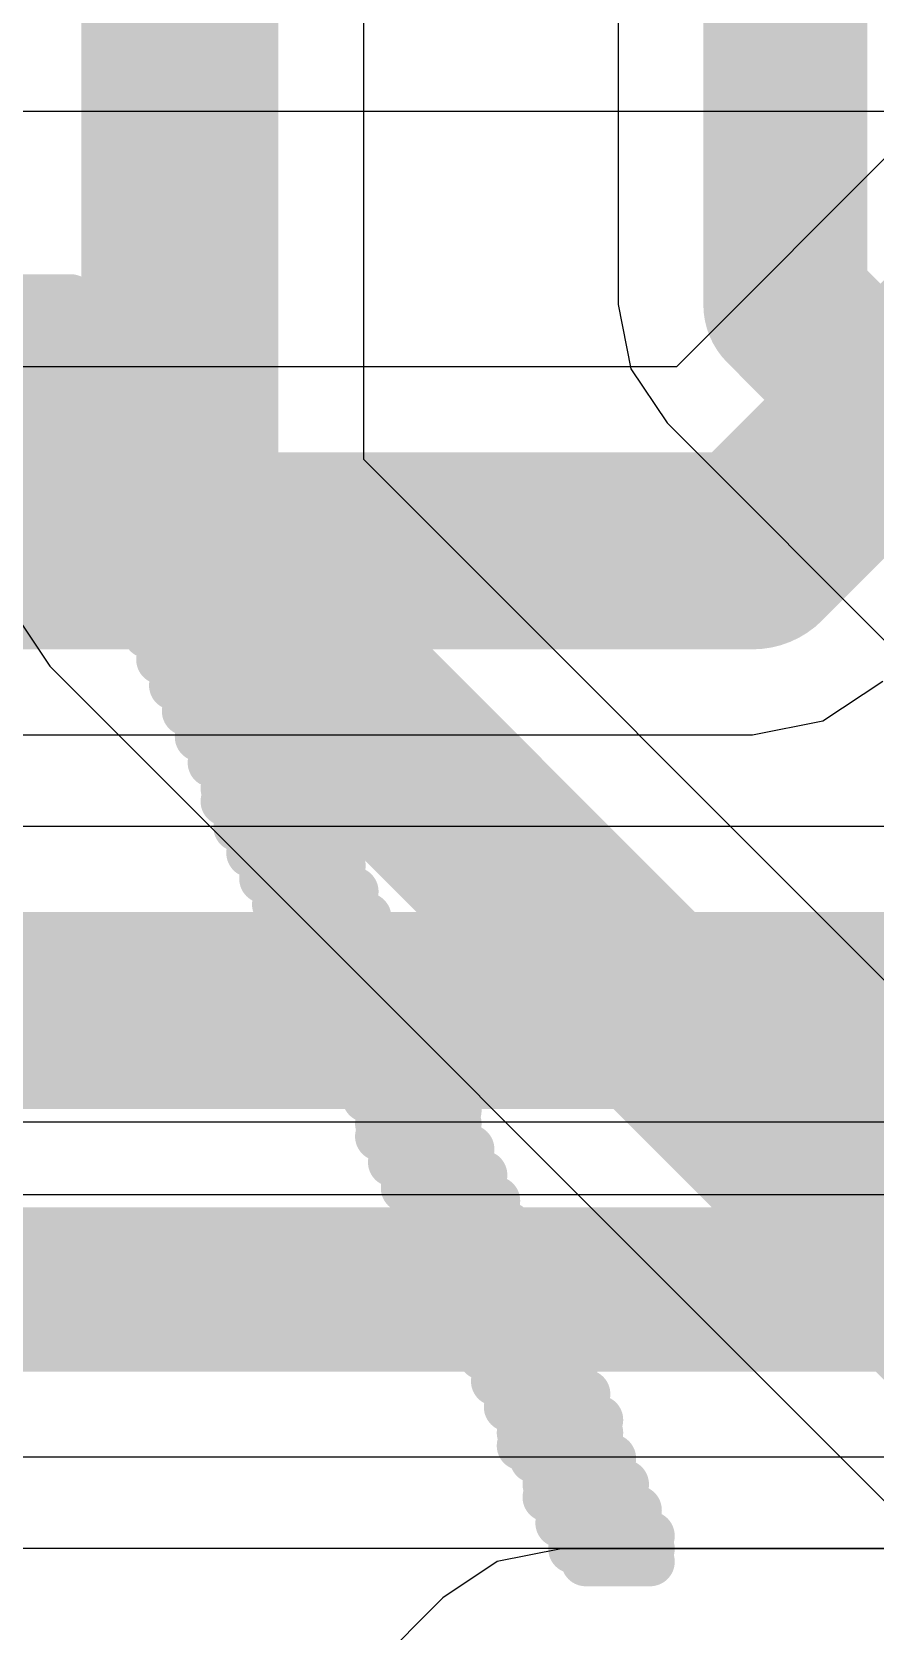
# Model space of a CAD drawing. Header units: inches. Extents: x -4.4 to 45.3, y -0.3 to 53.7.
# Drawn here: x 28.17 to 29.476, y 4.296 to 6.772 of the extents above; entities that cross this region are included whole.
import ezdxf

# ---------------------------------------------------------------- set-up
doc = ezdxf.new("R2010")
doc.units = ezdxf.units.IN
for name, color, linetype in [('Bottom Layer', 5, 'Continuous'), ('Bottom Overlay', 54, 'Continuous'), ('Signal_1', 16, 'Continuous'), ('Signal_2', 76, 'Continuous'), ('Top Layer', 1, 'Continuous')]:
    doc.layers.add(name, color=color, linetype=linetype)

msp = doc.modelspace()

# ---------------------------------------------------------------- linework, layer by layer
at = {"layer": 'Bottom Layer'}
for p, q in [((30.6372, 7.7229), (29.1682, 6.2539)), ((29.1682, 6.2539), (17.653, 6.2539)), ((29.3952, 5.7058), (29.4877, 5.7676)), ((29.2862, 5.6841), (29.3952, 5.7058)), ((17.771, 5.6841), (29.2862, 5.6841)), ((29.2862, 5.6841), (29.2862, 5.6841)), ((31.9114, 5.5427), (22.5552, 5.5427)), ((22.6732, 4.9729), (32.0294, 4.9729)), ((28.9899, 4.4246), (28.8908, 4.4049)), ((36.8751, 4.4246), (28.9899, 4.4246)), ((28.8908, 4.4049), (28.8068, 4.3487)), ((28.8068, 4.3487), (28.0346, 3.5766))]:
    msp.add_line(p, q, dxfattribs=at)
for points in [[(29.2862, 5.969, 0.3048, 0.3048, 0), (31.0642, 7.747, 0.3048, 0.3048, 0)], [(17.653, 5.969, 0.3048, 0.3048, 0), (29.2862, 5.969, 0.3048, 0.3048, 0)], [(22.5552, 5.2578, 0.3048, 0.3048, 0), (32.0294, 5.2578, 0.3048, 0.3048, 0)]]:
    msp.add_lwpolyline(points, format="xyseb", dxfattribs=at)
msp.add_lwpolyline([(29.21, 5.969, 0.1524, 0.1524, 1), (29.3624, 5.969, 0.1524, 0.1524, 1)], format="xyseb", close=True, dxfattribs=at)
msp.add_lwpolyline([(29.21, 5.969, 0.1524, 0.1524, 1), (29.3624, 5.969, 0.1524, 0.1524, 1)], format="xyseb", close=True, dxfattribs=at)
at = {"layer": 'Bottom Overlay'}
for points in [[(28.1306, 6.359, 0.0762, 0.0762, 0), (28.2303, 6.359, 0.0762, 0.0762, 0)], [(28.1107, 6.3391, 0.0762, 0.0762, 0), (28.2503, 6.3391, 0.0762, 0.0762, 0)], [(28.1107, 6.3191, 0.0762, 0.0762, 0), (28.2503, 6.3191, 0.0762, 0.0762, 0)], [(28.0907, 6.2992, 0.0762, 0.0762, 0), (28.2702, 6.2992, 0.0762, 0.0762, 0)], [(28.0907, 6.2793, 0.0762, 0.0762, 0), (28.2702, 6.2793, 0.0762, 0.0762, 0)], [(28.0907, 6.2593, 0.0762, 0.0762, 0), (28.2901, 6.2593, 0.0762, 0.0762, 0)], [(28.0708, 6.2394, 0.0762, 0.0762, 0), (28.2901, 6.2394, 0.0762, 0.0762, 0)], [(28.0708, 6.2194, 0.0762, 0.0762, 0), (28.3101, 6.2194, 0.0762, 0.0762, 0)], [(28.0509, 6.1995, 0.0762, 0.0762, 0), (28.1705, 6.1995, 0.0762, 0.0762, 0)], [(28.0509, 6.1796, 0.0762, 0.0762, 0), (28.1705, 6.1796, 0.0762, 0.0762, 0)], [(28.1904, 6.1995, 0.0762, 0.0762, 0), (28.3101, 6.1995, 0.0762, 0.0762, 0)], [(28.2104, 6.1796, 0.0762, 0.0762, 0), (28.33, 6.1796, 0.0762, 0.0762, 0)], [(28.0309, 6.1596, 0.0762, 0.0762, 0), (28.1506, 6.1596, 0.0762, 0.0762, 0)], [(28.2104, 6.1596, 0.0762, 0.0762, 0), (28.33, 6.1596, 0.0762, 0.0762, 0)], [(28.0309, 6.1397, 0.0762, 0.0762, 0), (28.1506, 6.1397, 0.0762, 0.0762, 0)], [(28.2104, 6.1397, 0.0762, 0.0762, 0), (28.33, 6.1397, 0.0762, 0.0762, 0)], [(28.2303, 6.1197, 0.0762, 0.0762, 0), (28.35, 6.1197, 0.0762, 0.0762, 0)], [(28.2303, 6.0998, 0.0762, 0.0762, 0), (28.35, 6.0998, 0.0762, 0.0762, 0)], [(28.2503, 6.0799, 0.0762, 0.0762, 0), (28.3699, 6.0799, 0.0762, 0.0762, 0)], [(28.2503, 6.0599, 0.0762, 0.0762, 0), (28.3699, 6.0599, 0.0762, 0.0762, 0)], [(28.2702, 6.04, 0.0762, 0.0762, 0), (28.3898, 6.04, 0.0762, 0.0762, 0)], [(28.2702, 6.02, 0.0762, 0.0762, 0), (28.3898, 6.02, 0.0762, 0.0762, 0)], [(28.2901, 6.0001, 0.0762, 0.0762, 0), (28.4098, 6.0001, 0.0762, 0.0762, 0)], [(28.2901, 5.9802, 0.0762, 0.0762, 0), (28.4098, 5.9802, 0.0762, 0.0762, 0)], [(28.3101, 5.9602, 0.0762, 0.0762, 0), (28.4297, 5.9602, 0.0762, 0.0762, 0)], [(28.3101, 5.9403, 0.0762, 0.0762, 0), (28.4297, 5.9403, 0.0762, 0.0762, 0)], [(28.33, 5.9203, 0.0762, 0.0762, 0), (28.4497, 5.9203, 0.0762, 0.0762, 0)], [(28.33, 5.9004, 0.0762, 0.0762, 0), (28.4497, 5.9004, 0.0762, 0.0762, 0)], [(28.33, 5.8805, 0.0762, 0.0762, 0), (28.4497, 5.8805, 0.0762, 0.0762, 0)], [(28.35, 5.8605, 0.0762, 0.0762, 0), (28.4696, 5.8605, 0.0762, 0.0762, 0)], [(28.35, 5.8406, 0.0762, 0.0762, 0), (28.4696, 5.8406, 0.0762, 0.0762, 0)], [(28.3699, 5.8206, 0.0762, 0.0762, 0), (28.4895, 5.8206, 0.0762, 0.0762, 0)], [(28.3699, 5.8007, 0.0762, 0.0762, 0), (28.4895, 5.8007, 0.0762, 0.0762, 0)], [(28.3898, 5.7808, 0.0762, 0.0762, 0), (28.5095, 5.7808, 0.0762, 0.0762, 0)], [(28.3898, 5.7608, 0.0762, 0.0762, 0), (28.5095, 5.7608, 0.0762, 0.0762, 0)], [(28.4098, 5.7409, 0.0762, 0.0762, 0), (28.5294, 5.7409, 0.0762, 0.0762, 0)], [(28.4098, 5.7209, 0.0762, 0.0762, 0), (28.5294, 5.7209, 0.0762, 0.0762, 0)], [(28.4297, 5.701, 0.0762, 0.0762, 0), (28.5494, 5.701, 0.0762, 0.0762, 0)], [(28.4297, 5.6811, 0.0762, 0.0762, 0), (28.5494, 5.6811, 0.0762, 0.0762, 0)], [(28.4497, 5.6611, 0.0762, 0.0762, 0), (28.5693, 5.6611, 0.0762, 0.0762, 0)], [(28.4497, 5.6412, 0.0762, 0.0762, 0), (28.5693, 5.6412, 0.0762, 0.0762, 0)], [(28.4696, 5.6212, 0.0762, 0.0762, 0), (28.5693, 5.6212, 0.0762, 0.0762, 0)], [(28.4696, 5.6013, 0.0762, 0.0762, 0), (28.5892, 5.6013, 0.0762, 0.0762, 0)], [(28.4696, 5.5814, 0.0762, 0.0762, 0), (28.5892, 5.5814, 0.0762, 0.0762, 0)], [(28.4895, 5.5614, 0.0762, 0.0762, 0), (28.6092, 5.5614, 0.0762, 0.0762, 0)], [(28.4895, 5.5415, 0.0762, 0.0762, 0), (28.6092, 5.5415, 0.0762, 0.0762, 0)], [(28.5095, 5.5215, 0.0762, 0.0762, 0), (28.6291, 5.5215, 0.0762, 0.0762, 0)], [(28.5095, 5.5016, 0.0762, 0.0762, 0), (28.6291, 5.5016, 0.0762, 0.0762, 0)], [(28.5294, 5.4817, 0.0762, 0.0762, 0), (28.6491, 5.4817, 0.0762, 0.0762, 0)], [(28.5294, 5.4617, 0.0762, 0.0762, 0), (28.6491, 5.4617, 0.0762, 0.0762, 0)], [(28.5494, 5.4418, 0.0762, 0.0762, 0), (28.669, 5.4418, 0.0762, 0.0762, 0)], [(28.5494, 5.4218, 0.0762, 0.0762, 0), (28.669, 5.4218, 0.0762, 0.0762, 0)], [(28.5693, 5.4019, 0.0762, 0.0762, 0), (28.6889, 5.4019, 0.0762, 0.0762, 0)], [(28.5693, 5.382, 0.0762, 0.0762, 0), (28.6889, 5.382, 0.0762, 0.0762, 0)], [(28.5892, 5.362, 0.0762, 0.0762, 0), (28.7089, 5.362, 0.0762, 0.0762, 0)], [(28.5892, 5.3421, 0.0762, 0.0762, 0), (28.7089, 5.3421, 0.0762, 0.0762, 0)], [(28.5892, 5.3221, 0.0762, 0.0762, 0), (28.7089, 5.3221, 0.0762, 0.0762, 0)], [(28.6092, 5.3022, 0.0762, 0.0762, 0), (28.7288, 5.3022, 0.0762, 0.0762, 0)], [(28.6092, 5.2823, 0.0762, 0.0762, 0), (28.7288, 5.2823, 0.0762, 0.0762, 0)], [(28.6291, 5.2623, 0.0762, 0.0762, 0), (28.7488, 5.2623, 0.0762, 0.0762, 0)], [(28.6291, 5.2424, 0.0762, 0.0762, 0), (28.7488, 5.2424, 0.0762, 0.0762, 0)], [(28.6491, 5.2224, 0.0762, 0.0762, 0), (28.7687, 5.2224, 0.0762, 0.0762, 0)], [(28.6491, 5.2025, 0.0762, 0.0762, 0), (28.7687, 5.2025, 0.0762, 0.0762, 0)], [(28.669, 5.1826, 0.0762, 0.0762, 0), (28.7886, 5.1826, 0.0762, 0.0762, 0)], [(28.669, 5.1626, 0.0762, 0.0762, 0), (28.7886, 5.1626, 0.0762, 0.0762, 0)], [(28.6889, 5.1427, 0.0762, 0.0762, 0), (28.8086, 5.1427, 0.0762, 0.0762, 0)], [(28.6889, 5.1227, 0.0762, 0.0762, 0), (28.8086, 5.1227, 0.0762, 0.0762, 0)], [(28.7089, 5.1028, 0.0762, 0.0762, 0), (28.8285, 5.1028, 0.0762, 0.0762, 0)], [(28.7089, 5.0828, 0.0762, 0.0762, 0), (28.8285, 5.0828, 0.0762, 0.0762, 0)], [(28.7089, 5.0629, 0.0762, 0.0762, 0), (28.8285, 5.0629, 0.0762, 0.0762, 0)], [(28.7288, 5.043, 0.0762, 0.0762, 0), (28.8485, 5.043, 0.0762, 0.0762, 0)], [(28.7288, 5.023, 0.0762, 0.0762, 0), (28.8485, 5.023, 0.0762, 0.0762, 0)], [(28.7488, 5.0031, 0.0762, 0.0762, 0), (28.8684, 5.0031, 0.0762, 0.0762, 0)], [(28.7488, 4.9831, 0.0762, 0.0762, 0), (28.8684, 4.9831, 0.0762, 0.0762, 0)], [(28.7687, 4.9632, 0.0762, 0.0762, 0), (28.8883, 4.9632, 0.0762, 0.0762, 0)], [(28.7687, 4.9433, 0.0762, 0.0762, 0), (28.8883, 4.9433, 0.0762, 0.0762, 0)], [(28.7886, 4.9233, 0.0762, 0.0762, 0), (28.9083, 4.9233, 0.0762, 0.0762, 0)], [(28.7886, 4.9034, 0.0762, 0.0762, 0), (28.9083, 4.9034, 0.0762, 0.0762, 0)], [(28.8086, 4.8834, 0.0762, 0.0762, 0), (28.9282, 4.8834, 0.0762, 0.0762, 0)], [(28.8086, 4.8635, 0.0762, 0.0762, 0), (28.9282, 4.8635, 0.0762, 0.0762, 0)], [(28.8285, 4.8436, 0.0762, 0.0762, 0), (28.9482, 4.8436, 0.0762, 0.0762, 0)], [(28.8285, 4.8236, 0.0762, 0.0762, 0), (28.9482, 4.8236, 0.0762, 0.0762, 0)], [(28.8285, 4.8037, 0.0762, 0.0762, 0), (28.9482, 4.8037, 0.0762, 0.0762, 0)], [(28.8485, 4.7837, 0.0762, 0.0762, 0), (28.9681, 4.7837, 0.0762, 0.0762, 0)], [(28.8485, 4.7638, 0.0762, 0.0762, 0), (28.9681, 4.7638, 0.0762, 0.0762, 0)], [(28.8684, 4.7439, 0.0762, 0.0762, 0), (28.988, 4.7439, 0.0762, 0.0762, 0)], [(28.8684, 4.7239, 0.0762, 0.0762, 0), (28.988, 4.7239, 0.0762, 0.0762, 0)], [(28.8883, 4.704, 0.0762, 0.0762, 0), (29.008, 4.704, 0.0762, 0.0762, 0)], [(28.8883, 4.684, 0.0762, 0.0762, 0), (29.008, 4.684, 0.0762, 0.0762, 0)], [(28.9083, 4.6641, 0.0762, 0.0762, 0), (29.0279, 4.6641, 0.0762, 0.0762, 0)], [(28.9083, 4.6442, 0.0762, 0.0762, 0), (29.0279, 4.6442, 0.0762, 0.0762, 0)], [(28.9282, 4.6242, 0.0762, 0.0762, 0), (29.0479, 4.6242, 0.0762, 0.0762, 0)], [(28.9282, 4.6043, 0.0762, 0.0762, 0), (29.0479, 4.6043, 0.0762, 0.0762, 0)], [(28.9282, 4.5843, 0.0762, 0.0762, 0), (29.0479, 4.5843, 0.0762, 0.0762, 0)], [(28.9482, 4.5644, 0.0762, 0.0762, 0), (29.0678, 4.5644, 0.0762, 0.0762, 0)], [(28.9681, 4.5445, 0.0762, 0.0762, 0), (29.0678, 4.5445, 0.0762, 0.0762, 0)], [(28.9681, 4.5245, 0.0762, 0.0762, 0), (29.0877, 4.5245, 0.0762, 0.0762, 0)], [(28.9681, 4.5046, 0.0762, 0.0762, 0), (29.0877, 4.5046, 0.0762, 0.0762, 0)], [(28.988, 4.4846, 0.0762, 0.0762, 0), (29.1077, 4.4846, 0.0762, 0.0762, 0)], [(28.988, 4.4647, 0.0762, 0.0762, 0), (29.1077, 4.4647, 0.0762, 0.0762, 0)], [(29.008, 4.4448, 0.0762, 0.0762, 0), (29.1276, 4.4448, 0.0762, 0.0762, 0)], [(29.008, 4.4248, 0.0762, 0.0762, 0), (29.1276, 4.4248, 0.0762, 0.0762, 0)], [(29.0279, 4.4049, 0.0762, 0.0762, 0), (29.1276, 4.4049, 0.0762, 0.0762, 0)]]:
    msp.add_lwpolyline(points, format="xyseb", dxfattribs=at)
for points in [[(28.2113, 6.359, 0.0381, 0.0381, 1), (28.2494, 6.359, 0.0381, 0.0381, 1)], [(28.2312, 6.3391, 0.0381, 0.0381, 1), (28.2693, 6.3391, 0.0381, 0.0381, 1)], [(28.2312, 6.3191, 0.0381, 0.0381, 1), (28.2693, 6.3191, 0.0381, 0.0381, 1)], [(28.2511, 6.2992, 0.0381, 0.0381, 1), (28.2892, 6.2992, 0.0381, 0.0381, 1)], [(28.2511, 6.2793, 0.0381, 0.0381, 1), (28.2892, 6.2793, 0.0381, 0.0381, 1)], [(28.2711, 6.2593, 0.0381, 0.0381, 1), (28.3092, 6.2593, 0.0381, 0.0381, 1)], [(28.2711, 6.2394, 0.0381, 0.0381, 1), (28.3092, 6.2394, 0.0381, 0.0381, 1)], [(28.291, 6.2194, 0.0381, 0.0381, 1), (28.3291, 6.2194, 0.0381, 0.0381, 1)], [(28.1514, 6.1995, 0.0381, 0.0381, 1), (28.1895, 6.1995, 0.0381, 0.0381, 1)], [(28.1514, 6.1796, 0.0381, 0.0381, 1), (28.1895, 6.1796, 0.0381, 0.0381, 1)], [(28.1714, 6.1995, 0.0381, 0.0381, 1), (28.2095, 6.1995, 0.0381, 0.0381, 1)], [(28.1913, 6.1796, 0.0381, 0.0381, 1), (28.2294, 6.1796, 0.0381, 0.0381, 1)], [(28.291, 6.1995, 0.0381, 0.0381, 1), (28.3291, 6.1995, 0.0381, 0.0381, 1)], [(28.311, 6.1796, 0.0381, 0.0381, 1), (28.3491, 6.1796, 0.0381, 0.0381, 1)], [(28.1315, 6.1596, 0.0381, 0.0381, 1), (28.1696, 6.1596, 0.0381, 0.0381, 1)], [(28.1913, 6.1596, 0.0381, 0.0381, 1), (28.2294, 6.1596, 0.0381, 0.0381, 1)], [(28.311, 6.1596, 0.0381, 0.0381, 1), (28.3491, 6.1596, 0.0381, 0.0381, 1)], [(28.1315, 6.1397, 0.0381, 0.0381, 1), (28.1696, 6.1397, 0.0381, 0.0381, 1)], [(28.1913, 6.1397, 0.0381, 0.0381, 1), (28.2294, 6.1397, 0.0381, 0.0381, 1)], [(28.311, 6.1397, 0.0381, 0.0381, 1), (28.3491, 6.1397, 0.0381, 0.0381, 1)], [(28.2113, 6.1197, 0.0381, 0.0381, 1), (28.2494, 6.1197, 0.0381, 0.0381, 1)], [(28.3309, 6.1197, 0.0381, 0.0381, 1), (28.369, 6.1197, 0.0381, 0.0381, 1)], [(28.2113, 6.0998, 0.0381, 0.0381, 1), (28.2494, 6.0998, 0.0381, 0.0381, 1)], [(28.2312, 6.0799, 0.0381, 0.0381, 1), (28.2693, 6.0799, 0.0381, 0.0381, 1)], [(28.3309, 6.0998, 0.0381, 0.0381, 1), (28.369, 6.0998, 0.0381, 0.0381, 1)], [(28.3509, 6.0799, 0.0381, 0.0381, 1), (28.389, 6.0799, 0.0381, 0.0381, 1)], [(28.2312, 6.0599, 0.0381, 0.0381, 1), (28.2693, 6.0599, 0.0381, 0.0381, 1)], [(28.3509, 6.0599, 0.0381, 0.0381, 1), (28.389, 6.0599, 0.0381, 0.0381, 1)], [(28.2511, 6.04, 0.0381, 0.0381, 1), (28.2892, 6.04, 0.0381, 0.0381, 1)], [(28.3708, 6.04, 0.0381, 0.0381, 1), (28.4089, 6.04, 0.0381, 0.0381, 1)], [(28.2511, 6.02, 0.0381, 0.0381, 1), (28.2892, 6.02, 0.0381, 0.0381, 1)], [(28.3708, 6.02, 0.0381, 0.0381, 1), (28.4089, 6.02, 0.0381, 0.0381, 1)], [(28.2711, 6.0001, 0.0381, 0.0381, 1), (28.3092, 6.0001, 0.0381, 0.0381, 1)], [(28.2711, 5.9802, 0.0381, 0.0381, 1), (28.3092, 5.9802, 0.0381, 0.0381, 1)], [(28.3907, 6.0001, 0.0381, 0.0381, 1), (28.4288, 6.0001, 0.0381, 0.0381, 1)], [(28.3907, 5.9802, 0.0381, 0.0381, 1), (28.4288, 5.9802, 0.0381, 0.0381, 1)], [(28.291, 5.9602, 0.0381, 0.0381, 1), (28.3291, 5.9602, 0.0381, 0.0381, 1)], [(28.4107, 5.9602, 0.0381, 0.0381, 1), (28.4488, 5.9602, 0.0381, 0.0381, 1)], [(28.291, 5.9403, 0.0381, 0.0381, 1), (28.3291, 5.9403, 0.0381, 0.0381, 1)], [(28.4107, 5.9403, 0.0381, 0.0381, 1), (28.4488, 5.9403, 0.0381, 0.0381, 1)], [(28.311, 5.9203, 0.0381, 0.0381, 1), (28.3491, 5.9203, 0.0381, 0.0381, 1)], [(28.4306, 5.9203, 0.0381, 0.0381, 1), (28.4687, 5.9203, 0.0381, 0.0381, 1)], [(28.311, 5.9004, 0.0381, 0.0381, 1), (28.3491, 5.9004, 0.0381, 0.0381, 1)], [(28.311, 5.8805, 0.0381, 0.0381, 1), (28.3491, 5.8805, 0.0381, 0.0381, 1)], [(28.4306, 5.9004, 0.0381, 0.0381, 1), (28.4687, 5.9004, 0.0381, 0.0381, 1)], [(28.4306, 5.8805, 0.0381, 0.0381, 1), (28.4687, 5.8805, 0.0381, 0.0381, 1)], [(28.3309, 5.8605, 0.0381, 0.0381, 1), (28.369, 5.8605, 0.0381, 0.0381, 1)], [(28.4506, 5.8605, 0.0381, 0.0381, 1), (28.4887, 5.8605, 0.0381, 0.0381, 1)], [(28.3309, 5.8406, 0.0381, 0.0381, 1), (28.369, 5.8406, 0.0381, 0.0381, 1)], [(28.4506, 5.8406, 0.0381, 0.0381, 1), (28.4887, 5.8406, 0.0381, 0.0381, 1)], [(28.3509, 5.8206, 0.0381, 0.0381, 1), (28.389, 5.8206, 0.0381, 0.0381, 1)], [(28.4705, 5.8206, 0.0381, 0.0381, 1), (28.5086, 5.8206, 0.0381, 0.0381, 1)], [(28.3509, 5.8007, 0.0381, 0.0381, 1), (28.389, 5.8007, 0.0381, 0.0381, 1)], [(28.3708, 5.7808, 0.0381, 0.0381, 1), (28.4089, 5.7808, 0.0381, 0.0381, 1)], [(28.4705, 5.8007, 0.0381, 0.0381, 1), (28.5086, 5.8007, 0.0381, 0.0381, 1)], [(28.4904, 5.7808, 0.0381, 0.0381, 1), (28.5285, 5.7808, 0.0381, 0.0381, 1)], [(28.3708, 5.7608, 0.0381, 0.0381, 1), (28.4089, 5.7608, 0.0381, 0.0381, 1)], [(28.4904, 5.7608, 0.0381, 0.0381, 1), (28.5285, 5.7608, 0.0381, 0.0381, 1)], [(28.3907, 5.7409, 0.0381, 0.0381, 1), (28.4288, 5.7409, 0.0381, 0.0381, 1)], [(28.5104, 5.7409, 0.0381, 0.0381, 1), (28.5485, 5.7409, 0.0381, 0.0381, 1)], [(28.3907, 5.7209, 0.0381, 0.0381, 1), (28.4288, 5.7209, 0.0381, 0.0381, 1)], [(28.5104, 5.7209, 0.0381, 0.0381, 1), (28.5485, 5.7209, 0.0381, 0.0381, 1)], [(28.4107, 5.701, 0.0381, 0.0381, 1), (28.4488, 5.701, 0.0381, 0.0381, 1)], [(28.5303, 5.701, 0.0381, 0.0381, 1), (28.5684, 5.701, 0.0381, 0.0381, 1)], [(28.4107, 5.6811, 0.0381, 0.0381, 1), (28.4488, 5.6811, 0.0381, 0.0381, 1)], [(28.4306, 5.6611, 0.0381, 0.0381, 1), (28.4687, 5.6611, 0.0381, 0.0381, 1)], [(28.5303, 5.6811, 0.0381, 0.0381, 1), (28.5684, 5.6811, 0.0381, 0.0381, 1)], [(28.5503, 5.6611, 0.0381, 0.0381, 1), (28.5884, 5.6611, 0.0381, 0.0381, 1)], [(28.4306, 5.6412, 0.0381, 0.0381, 1), (28.4687, 5.6412, 0.0381, 0.0381, 1)], [(28.5503, 5.6412, 0.0381, 0.0381, 1), (28.5884, 5.6412, 0.0381, 0.0381, 1)], [(28.4506, 5.6212, 0.0381, 0.0381, 1), (28.4887, 5.6212, 0.0381, 0.0381, 1)], [(28.5503, 5.6212, 0.0381, 0.0381, 1), (28.5884, 5.6212, 0.0381, 0.0381, 1)], [(28.4506, 5.6013, 0.0381, 0.0381, 1), (28.4887, 5.6013, 0.0381, 0.0381, 1)], [(28.5702, 5.6013, 0.0381, 0.0381, 1), (28.6083, 5.6013, 0.0381, 0.0381, 1)], [(28.4506, 5.5814, 0.0381, 0.0381, 1), (28.4887, 5.5814, 0.0381, 0.0381, 1)], [(28.4705, 5.5614, 0.0381, 0.0381, 1), (28.5086, 5.5614, 0.0381, 0.0381, 1)], [(28.5702, 5.5814, 0.0381, 0.0381, 1), (28.6083, 5.5814, 0.0381, 0.0381, 1)], [(28.5901, 5.5614, 0.0381, 0.0381, 1), (28.6282, 5.5614, 0.0381, 0.0381, 1)], [(28.4705, 5.5415, 0.0381, 0.0381, 1), (28.5086, 5.5415, 0.0381, 0.0381, 1)], [(28.5901, 5.5415, 0.0381, 0.0381, 1), (28.6282, 5.5415, 0.0381, 0.0381, 1)], [(28.4904, 5.5215, 0.0381, 0.0381, 1), (28.5285, 5.5215, 0.0381, 0.0381, 1)], [(28.6101, 5.5215, 0.0381, 0.0381, 1), (28.6482, 5.5215, 0.0381, 0.0381, 1)], [(28.4904, 5.5016, 0.0381, 0.0381, 1), (28.5285, 5.5016, 0.0381, 0.0381, 1)], [(28.6101, 5.5016, 0.0381, 0.0381, 1), (28.6482, 5.5016, 0.0381, 0.0381, 1)], [(28.5104, 5.4817, 0.0381, 0.0381, 1), (28.5485, 5.4817, 0.0381, 0.0381, 1)], [(28.5104, 5.4617, 0.0381, 0.0381, 1), (28.5485, 5.4617, 0.0381, 0.0381, 1)], [(28.63, 5.4817, 0.0381, 0.0381, 1), (28.6681, 5.4817, 0.0381, 0.0381, 1)], [(28.63, 5.4617, 0.0381, 0.0381, 1), (28.6681, 5.4617, 0.0381, 0.0381, 1)], [(28.5303, 5.4418, 0.0381, 0.0381, 1), (28.5684, 5.4418, 0.0381, 0.0381, 1)], [(28.65, 5.4418, 0.0381, 0.0381, 1), (28.6881, 5.4418, 0.0381, 0.0381, 1)], [(28.5303, 5.4218, 0.0381, 0.0381, 1), (28.5684, 5.4218, 0.0381, 0.0381, 1)], [(28.65, 5.4218, 0.0381, 0.0381, 1), (28.6881, 5.4218, 0.0381, 0.0381, 1)], [(28.5503, 5.4019, 0.0381, 0.0381, 1), (28.5884, 5.4019, 0.0381, 0.0381, 1)], [(28.6699, 5.4019, 0.0381, 0.0381, 1), (28.708, 5.4019, 0.0381, 0.0381, 1)], [(28.5503, 5.382, 0.0381, 0.0381, 1), (28.5884, 5.382, 0.0381, 0.0381, 1)], [(28.5702, 5.362, 0.0381, 0.0381, 1), (28.6083, 5.362, 0.0381, 0.0381, 1)], [(28.6699, 5.382, 0.0381, 0.0381, 1), (28.708, 5.382, 0.0381, 0.0381, 1)], [(28.6898, 5.362, 0.0381, 0.0381, 1), (28.7279, 5.362, 0.0381, 0.0381, 1)], [(28.5702, 5.3421, 0.0381, 0.0381, 1), (28.6083, 5.3421, 0.0381, 0.0381, 1)], [(28.6898, 5.3421, 0.0381, 0.0381, 1), (28.7279, 5.3421, 0.0381, 0.0381, 1)], [(28.5702, 5.3221, 0.0381, 0.0381, 1), (28.6083, 5.3221, 0.0381, 0.0381, 1)], [(28.6898, 5.3221, 0.0381, 0.0381, 1), (28.7279, 5.3221, 0.0381, 0.0381, 1)], [(28.5901, 5.3022, 0.0381, 0.0381, 1), (28.6282, 5.3022, 0.0381, 0.0381, 1)], [(28.7098, 5.3022, 0.0381, 0.0381, 1), (28.7479, 5.3022, 0.0381, 0.0381, 1)], [(28.5901, 5.2823, 0.0381, 0.0381, 1), (28.6282, 5.2823, 0.0381, 0.0381, 1)], [(28.6101, 5.2623, 0.0381, 0.0381, 1), (28.6482, 5.2623, 0.0381, 0.0381, 1)], [(28.7098, 5.2823, 0.0381, 0.0381, 1), (28.7479, 5.2823, 0.0381, 0.0381, 1)], [(28.7297, 5.2623, 0.0381, 0.0381, 1), (28.7678, 5.2623, 0.0381, 0.0381, 1)], [(28.6101, 5.2424, 0.0381, 0.0381, 1), (28.6482, 5.2424, 0.0381, 0.0381, 1)], [(28.7297, 5.2424, 0.0381, 0.0381, 1), (28.7678, 5.2424, 0.0381, 0.0381, 1)], [(28.63, 5.2224, 0.0381, 0.0381, 1), (28.6681, 5.2224, 0.0381, 0.0381, 1)], [(28.7497, 5.2224, 0.0381, 0.0381, 1), (28.7878, 5.2224, 0.0381, 0.0381, 1)], [(28.63, 5.2025, 0.0381, 0.0381, 1), (28.6681, 5.2025, 0.0381, 0.0381, 1)], [(28.7497, 5.2025, 0.0381, 0.0381, 1), (28.7878, 5.2025, 0.0381, 0.0381, 1)], [(28.65, 5.1826, 0.0381, 0.0381, 1), (28.6881, 5.1826, 0.0381, 0.0381, 1)], [(28.65, 5.1626, 0.0381, 0.0381, 1), (28.6881, 5.1626, 0.0381, 0.0381, 1)], [(28.7696, 5.1826, 0.0381, 0.0381, 1), (28.8077, 5.1826, 0.0381, 0.0381, 1)], [(28.7696, 5.1626, 0.0381, 0.0381, 1), (28.8077, 5.1626, 0.0381, 0.0381, 1)], [(28.6699, 5.1427, 0.0381, 0.0381, 1), (28.708, 5.1427, 0.0381, 0.0381, 1)], [(28.7895, 5.1427, 0.0381, 0.0381, 1), (28.8276, 5.1427, 0.0381, 0.0381, 1)], [(28.6699, 5.1227, 0.0381, 0.0381, 1), (28.708, 5.1227, 0.0381, 0.0381, 1)], [(28.7895, 5.1227, 0.0381, 0.0381, 1), (28.8276, 5.1227, 0.0381, 0.0381, 1)], [(28.6898, 5.1028, 0.0381, 0.0381, 1), (28.7279, 5.1028, 0.0381, 0.0381, 1)], [(28.8095, 5.1028, 0.0381, 0.0381, 1), (28.8476, 5.1028, 0.0381, 0.0381, 1)], [(28.6898, 5.0828, 0.0381, 0.0381, 1), (28.7279, 5.0828, 0.0381, 0.0381, 1)], [(28.6898, 5.0629, 0.0381, 0.0381, 1), (28.7279, 5.0629, 0.0381, 0.0381, 1)], [(28.8095, 5.0828, 0.0381, 0.0381, 1), (28.8476, 5.0828, 0.0381, 0.0381, 1)], [(28.8095, 5.0629, 0.0381, 0.0381, 1), (28.8476, 5.0629, 0.0381, 0.0381, 1)], [(28.7098, 5.043, 0.0381, 0.0381, 1), (28.7479, 5.043, 0.0381, 0.0381, 1)], [(28.8294, 5.043, 0.0381, 0.0381, 1), (28.8675, 5.043, 0.0381, 0.0381, 1)], [(28.7098, 5.023, 0.0381, 0.0381, 1), (28.7479, 5.023, 0.0381, 0.0381, 1)], [(28.8294, 5.023, 0.0381, 0.0381, 1), (28.8675, 5.023, 0.0381, 0.0381, 1)], [(28.7297, 5.0031, 0.0381, 0.0381, 1), (28.7678, 5.0031, 0.0381, 0.0381, 1)], [(28.8494, 5.0031, 0.0381, 0.0381, 1), (28.8875, 5.0031, 0.0381, 0.0381, 1)], [(28.7297, 4.9831, 0.0381, 0.0381, 1), (28.7678, 4.9831, 0.0381, 0.0381, 1)], [(28.7497, 4.9632, 0.0381, 0.0381, 1), (28.7878, 4.9632, 0.0381, 0.0381, 1)], [(28.8494, 4.9831, 0.0381, 0.0381, 1), (28.8875, 4.9831, 0.0381, 0.0381, 1)], [(28.8693, 4.9632, 0.0381, 0.0381, 1), (28.9074, 4.9632, 0.0381, 0.0381, 1)], [(28.7497, 4.9433, 0.0381, 0.0381, 1), (28.7878, 4.9433, 0.0381, 0.0381, 1)], [(28.8693, 4.9433, 0.0381, 0.0381, 1), (28.9074, 4.9433, 0.0381, 0.0381, 1)], [(28.7696, 4.9233, 0.0381, 0.0381, 1), (28.8077, 4.9233, 0.0381, 0.0381, 1)], [(28.8892, 4.9233, 0.0381, 0.0381, 1), (28.9273, 4.9233, 0.0381, 0.0381, 1)], [(28.7696, 4.9034, 0.0381, 0.0381, 1), (28.8077, 4.9034, 0.0381, 0.0381, 1)], [(28.8892, 4.9034, 0.0381, 0.0381, 1), (28.9273, 4.9034, 0.0381, 0.0381, 1)], [(28.7895, 4.8834, 0.0381, 0.0381, 1), (28.8276, 4.8834, 0.0381, 0.0381, 1)], [(28.9092, 4.8834, 0.0381, 0.0381, 1), (28.9473, 4.8834, 0.0381, 0.0381, 1)], [(28.7895, 4.8635, 0.0381, 0.0381, 1), (28.8276, 4.8635, 0.0381, 0.0381, 1)], [(28.8095, 4.8436, 0.0381, 0.0381, 1), (28.8476, 4.8436, 0.0381, 0.0381, 1)], [(28.9092, 4.8635, 0.0381, 0.0381, 1), (28.9473, 4.8635, 0.0381, 0.0381, 1)], [(28.9291, 4.8436, 0.0381, 0.0381, 1), (28.9672, 4.8436, 0.0381, 0.0381, 1)], [(28.8095, 4.8236, 0.0381, 0.0381, 1), (28.8476, 4.8236, 0.0381, 0.0381, 1)], [(28.9291, 4.8236, 0.0381, 0.0381, 1), (28.9672, 4.8236, 0.0381, 0.0381, 1)], [(28.8095, 4.8037, 0.0381, 0.0381, 1), (28.8476, 4.8037, 0.0381, 0.0381, 1)], [(28.9291, 4.8037, 0.0381, 0.0381, 1), (28.9672, 4.8037, 0.0381, 0.0381, 1)], [(28.8294, 4.7837, 0.0381, 0.0381, 1), (28.8675, 4.7837, 0.0381, 0.0381, 1)], [(28.9491, 4.7837, 0.0381, 0.0381, 1), (28.9872, 4.7837, 0.0381, 0.0381, 1)], [(28.8294, 4.7638, 0.0381, 0.0381, 1), (28.8675, 4.7638, 0.0381, 0.0381, 1)], [(28.8494, 4.7439, 0.0381, 0.0381, 1), (28.8875, 4.7439, 0.0381, 0.0381, 1)], [(28.9491, 4.7638, 0.0381, 0.0381, 1), (28.9872, 4.7638, 0.0381, 0.0381, 1)], [(28.969, 4.7439, 0.0381, 0.0381, 1), (29.0071, 4.7439, 0.0381, 0.0381, 1)], [(28.8494, 4.7239, 0.0381, 0.0381, 1), (28.8875, 4.7239, 0.0381, 0.0381, 1)], [(28.969, 4.7239, 0.0381, 0.0381, 1), (29.0071, 4.7239, 0.0381, 0.0381, 1)], [(28.8693, 4.704, 0.0381, 0.0381, 1), (28.9074, 4.704, 0.0381, 0.0381, 1)], [(28.9889, 4.704, 0.0381, 0.0381, 1), (29.027, 4.704, 0.0381, 0.0381, 1)], [(28.8693, 4.684, 0.0381, 0.0381, 1), (28.9074, 4.684, 0.0381, 0.0381, 1)], [(28.9889, 4.684, 0.0381, 0.0381, 1), (29.027, 4.684, 0.0381, 0.0381, 1)], [(28.8892, 4.6641, 0.0381, 0.0381, 1), (28.9273, 4.6641, 0.0381, 0.0381, 1)], [(28.8892, 4.6442, 0.0381, 0.0381, 1), (28.9273, 4.6442, 0.0381, 0.0381, 1)], [(29.0089, 4.6641, 0.0381, 0.0381, 1), (29.047, 4.6641, 0.0381, 0.0381, 1)], [(29.0089, 4.6442, 0.0381, 0.0381, 1), (29.047, 4.6442, 0.0381, 0.0381, 1)], [(28.9092, 4.6242, 0.0381, 0.0381, 1), (28.9473, 4.6242, 0.0381, 0.0381, 1)], [(29.0288, 4.6242, 0.0381, 0.0381, 1), (29.0669, 4.6242, 0.0381, 0.0381, 1)], [(28.9092, 4.6043, 0.0381, 0.0381, 1), (28.9473, 4.6043, 0.0381, 0.0381, 1)], [(29.0288, 4.6043, 0.0381, 0.0381, 1), (29.0669, 4.6043, 0.0381, 0.0381, 1)], [(28.9092, 4.5843, 0.0381, 0.0381, 1), (28.9473, 4.5843, 0.0381, 0.0381, 1)], [(29.0288, 4.5843, 0.0381, 0.0381, 1), (29.0669, 4.5843, 0.0381, 0.0381, 1)], [(28.9291, 4.5644, 0.0381, 0.0381, 1), (28.9672, 4.5644, 0.0381, 0.0381, 1)], [(28.9491, 4.5445, 0.0381, 0.0381, 1), (28.9872, 4.5445, 0.0381, 0.0381, 1)], [(29.0488, 4.5644, 0.0381, 0.0381, 1), (29.0869, 4.5644, 0.0381, 0.0381, 1)], [(29.0488, 4.5445, 0.0381, 0.0381, 1), (29.0869, 4.5445, 0.0381, 0.0381, 1)], [(28.9491, 4.5245, 0.0381, 0.0381, 1), (28.9872, 4.5245, 0.0381, 0.0381, 1)], [(29.0687, 4.5245, 0.0381, 0.0381, 1), (29.1068, 4.5245, 0.0381, 0.0381, 1)], [(28.9491, 4.5046, 0.0381, 0.0381, 1), (28.9872, 4.5046, 0.0381, 0.0381, 1)], [(29.0687, 4.5046, 0.0381, 0.0381, 1), (29.1068, 4.5046, 0.0381, 0.0381, 1)], [(28.969, 4.4846, 0.0381, 0.0381, 1), (29.0071, 4.4846, 0.0381, 0.0381, 1)], [(29.0886, 4.4846, 0.0381, 0.0381, 1), (29.1267, 4.4846, 0.0381, 0.0381, 1)], [(28.969, 4.4647, 0.0381, 0.0381, 1), (29.0071, 4.4647, 0.0381, 0.0381, 1)], [(28.9889, 4.4448, 0.0381, 0.0381, 1), (29.027, 4.4448, 0.0381, 0.0381, 1)], [(29.0886, 4.4647, 0.0381, 0.0381, 1), (29.1267, 4.4647, 0.0381, 0.0381, 1)], [(29.1086, 4.4448, 0.0381, 0.0381, 1), (29.1467, 4.4448, 0.0381, 0.0381, 1)], [(28.9889, 4.4248, 0.0381, 0.0381, 1), (29.027, 4.4248, 0.0381, 0.0381, 1)], [(29.1086, 4.4248, 0.0381, 0.0381, 1), (29.1467, 4.4248, 0.0381, 0.0381, 1)], [(29.0089, 4.4049, 0.0381, 0.0381, 1), (29.047, 4.4049, 0.0381, 0.0381, 1)], [(29.1086, 4.4049, 0.0381, 0.0381, 1), (29.1467, 4.4049, 0.0381, 0.0381, 1)]]:
    msp.add_lwpolyline(points, format="xyseb", close=True, dxfattribs=at)
at = {"layer": 'Signal_1'}
for p, q in [((30.2965, 5.085), (19.3802, 5.085)), ((19.4875, 4.567), (30.4038, 4.567)), ((41.3602, 4.4251), (27.965, 4.4251))]:
    msp.add_line(p, q, dxfattribs=at)
msp.add_lwpolyline([(19.3802, 4.826, 0.254, 0.254, 0), (30.4038, 4.826, 0.254, 0.254, 0)], format="xyseb", dxfattribs=at)
at = {"layer": 'Signal_2'}
for p, q in [((29.078, 21.0001), (29.078, 6.35)), ((28.6842, 6.1103), (28.6842, 20.5719)), ((29.078, 6.35), (29.0978, 6.2509)), ((29.0978, 6.2509), (29.1539, 6.1669)), ((29.1539, 6.1669), (30.1699, 5.1509)), ((30.1756, 4.6189), (28.6842, 6.1103)), ((28.1361, 5.8832), (28.1979, 5.7908)), ((28.1979, 5.7908), (29.6893, 4.2995))]:
    msp.add_line(p, q, dxfattribs=at)
for points in [[(29.337, 6.35, 0.254, 0.254, 0), (29.337, 21.1074, 0.254, 0.254, 0)], [(28.3993, 5.9923, 0.3048, 0.3048, 0), (28.3993, 20.5719, 0.3048, 0.3048, 0)], [(29.337, 6.35, 0.254, 0.254, 0), (30.353, 5.334, 0.254, 0.254, 0)], [(28.3993, 5.9923, 0.3048, 0.3048, 0), (29.9741, 4.4175, 0.3048, 0.3048, 0)]]:
    msp.add_lwpolyline(points, format="xyseb", dxfattribs=at)
for points in [[(29.2735, 6.35, 0.127, 0.127, 1), (29.4005, 6.35, 0.127, 0.127, 1)], [(29.2735, 6.35, 0.127, 0.127, 1), (29.4005, 6.35, 0.127, 0.127, 1)], [(28.3231, 5.9923, 0.1524, 0.1524, 1), (28.4755, 5.9923, 0.1524, 0.1524, 1)], [(28.3231, 5.9923, 0.1524, 0.1524, 1), (28.4755, 5.9923, 0.1524, 0.1524, 1)]]:
    msp.add_lwpolyline(points, format="xyseb", close=True, dxfattribs=at)
at = {"layer": 'Top Layer'}
msp.add_line((6.9506, 6.6493), (44.0482, 6.6493), dxfattribs=at)

doc.saveas('drawing.dxf')
